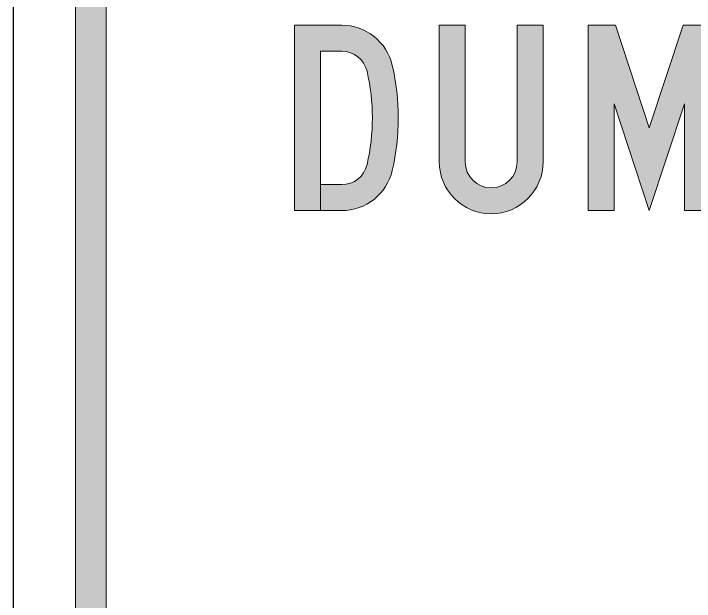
# Model space of a CAD drawing. Header units: millimetres. Extents: x 657.2 to 702.2, y 355.6 to 420.6.
# Drawn here: x 657.18 to 668.2, y 401.74 to 411.25 of the extents above; entities that cross this region are included whole.
import ezdxf

# ---------------------------------------------------------------- set-up
doc = ezdxf.new("R2010")
doc.units = ezdxf.units.MM
doc.layers.add('GSBWFILL', color=1, linetype='Continuous', lineweight=0)
doc.layers.add('L25', color=1, linetype='Continuous')
doc.layers.add('L50', color=7, linetype='Continuous')

# ---------------------------------------------------------------- blocks, each defined once
blk = doc.blocks.new('*U90')
at = {"layer": 'GSBWFILL'}
blk.add_hatch(color=256, dxfattribs=at).paths.add_polyline_path([(-379.9, -580), (380, -580, 0.4142136), (430, -530), (430, 530, 0.4142136), (380, 580), (-380, 580, 0.4142136), (-430, 530), (-430, -530, 0.4142136), (-380, -580), (-380, -570, -0.4142136), (-420, -530), (-420, 530, -0.4142136), (-380, 570), (380, 570, -0.4142136), (420, 530), (420, -530, -0.4142136), (380, -570), (-379.9, -570)])
at = {"layer": 'GSBWFILL', "linetype": 'Continuous'}
for points in [[(-380, -600), (380, -600, 0.4142136), (450, -530), (450, 530, 0.4142136), (380, 600), (-380, 600, 0.4142136), (-450, 530), (-450, -530, 0.4142136), (-380, -600)], [(-379.9, -580), (380, -580, 0.4142136), (430, -530), (430, 530, 0.4142136), (380, 580), (-380, 580, 0.4142136), (-430, 530), (-430, -530, 0.4142136), (-380, -580), (-380, -570, -0.4142136), (-420, -530), (-420, 530, -0.4142136), (-380, 570), (380, 570, -0.4142136), (420, 530), (420, -530, -0.4142136), (380, -570), (-379.9, -570), (-379.9, -580)]]:
    blk.add_lwpolyline(points, format="xyb", close=True, dxfattribs=at)
blk = doc.blocks.new('*U6')
at = {"layer": 'GSBWFILL', "linetype": 'Continuous'}
blk.add_hatch(color=256, dxfattribs=at).paths.add_polyline_path([(28, 172), (50.94, 172, -0.348682), (78.21, 150.35, -0.114899), (78.21, 49.65, -0.348682), (50.94, 28), (28.01, 28), (28.01, 0), (50.94, 0, 0.348682), (105.49, 43.3, 0.114899), (105.49, 156.7, 0.348682), (50.94, 200), (0, 200), (0, 0), (28, 0)])
at = {"layer": 'GSBWFILL'}
blk.add_lwpolyline([(28.01, 28), (28.01, 0), (50.94, 0, 0.348682), (105.49, 43.3, 0.114899), (105.49, 156.7, 0.348682), (50.94, 200), (0, 200), (0, 0), (28, 0), (28, 172), (50.94, 172, -0.348682), (78.21, 150.35, -0.114899), (78.21, 49.65, -0.348682), (50.94, 28)], format="xyb", close=True, dxfattribs=at)
blk = doc.blocks.new('*U7')
at = {"layer": 'GSBWFILL', "linetype": 'Continuous'}
blk.add_hatch(color=256, dxfattribs=at).paths.add_polyline_path([(28, 200), (0, 200), (0, 52.5, 1), (112, 52.5), (112, 200), (84, 200), (84, 52.5, -1), (28, 52.5)])
at = {"layer": 'GSBWFILL'}
blk.add_lwpolyline([(28, 200), (28, 52.5, 1), (84, 52.5), (84, 200), (112, 200), (112, 52.5, -1), (0, 52.5), (0, 200)], format="xyb", close=True, dxfattribs=at)
blk = doc.blocks.new('*U8')
at = {"layer": 'GSBWFILL', "linetype": 'Continuous'}
blk.add_hatch(color=256, dxfattribs=at).paths.add_polyline_path([(66, 0), (104, 115.15), (104, 0), (132, 0), (132, 200), (102.51, 200), (66, 89.35), (29.49, 200), (0, 200), (0, 0), (28, 0), (28, 115.15)])
at = {"layer": 'GSBWFILL'}
blk.add_lwpolyline([(66, 0), (104, 115.15), (104, 0), (132, 0), (132, 200), (102.51, 200), (66, 89.35), (29.49, 200), (0, 200), (0, 0), (28, 0), (28, 115.15)], close=True, dxfattribs=at)
blk = doc.blocks.new('*U5')
at = {"layer": 'L25', "color": 28}
for name, p, xscale, yscale, zscale in [('*U6', (0, 0), 0.2999999999999988, 0.2999999999999988, 0.2999999999999988), ('*U7', (46.88, 0), 0.3, 0.3, 0.3), ('*U8', (95.09, 0), 0.3, 0.3, 0.3)]:
    blk.add_blockref(name, p, dxfattribs=dict(at, xscale=xscale, yscale=yscale, zscale=zscale))
blk = doc.blocks.new('*U4')
at = {"layer": 'L25'}
blk.add_blockref('*U5', (-360, 0), dxfattribs=at)

msp = doc.modelspace()

# ---------------------------------------------------------------- linework, layer by layer
at = {"layer": 'L50'}
msp.add_lwpolyline([(660.679, 420.561), (698.679, 420.561, -0.414214), (702.179, 417.061), (702.179, 364.061, -0.414214), (698.679, 360.561), (660.679, 360.561, -0.414214), (657.179, 364.061), (657.179, 417.061, -0.414214)], format="xyb", close=True, dxfattribs=at)

# ---------------------------------------------------------------- block references
at = {"layer": 'L25', "xscale": 0.05, "yscale": 0.05, "zscale": 0.05}
for name, p in [('*U90', (679.679, 390.561)), ('*U4', (679.729, 408.061))]:
    msp.add_blockref(name, p, dxfattribs=at)

doc.saveas('drawing.dxf')
